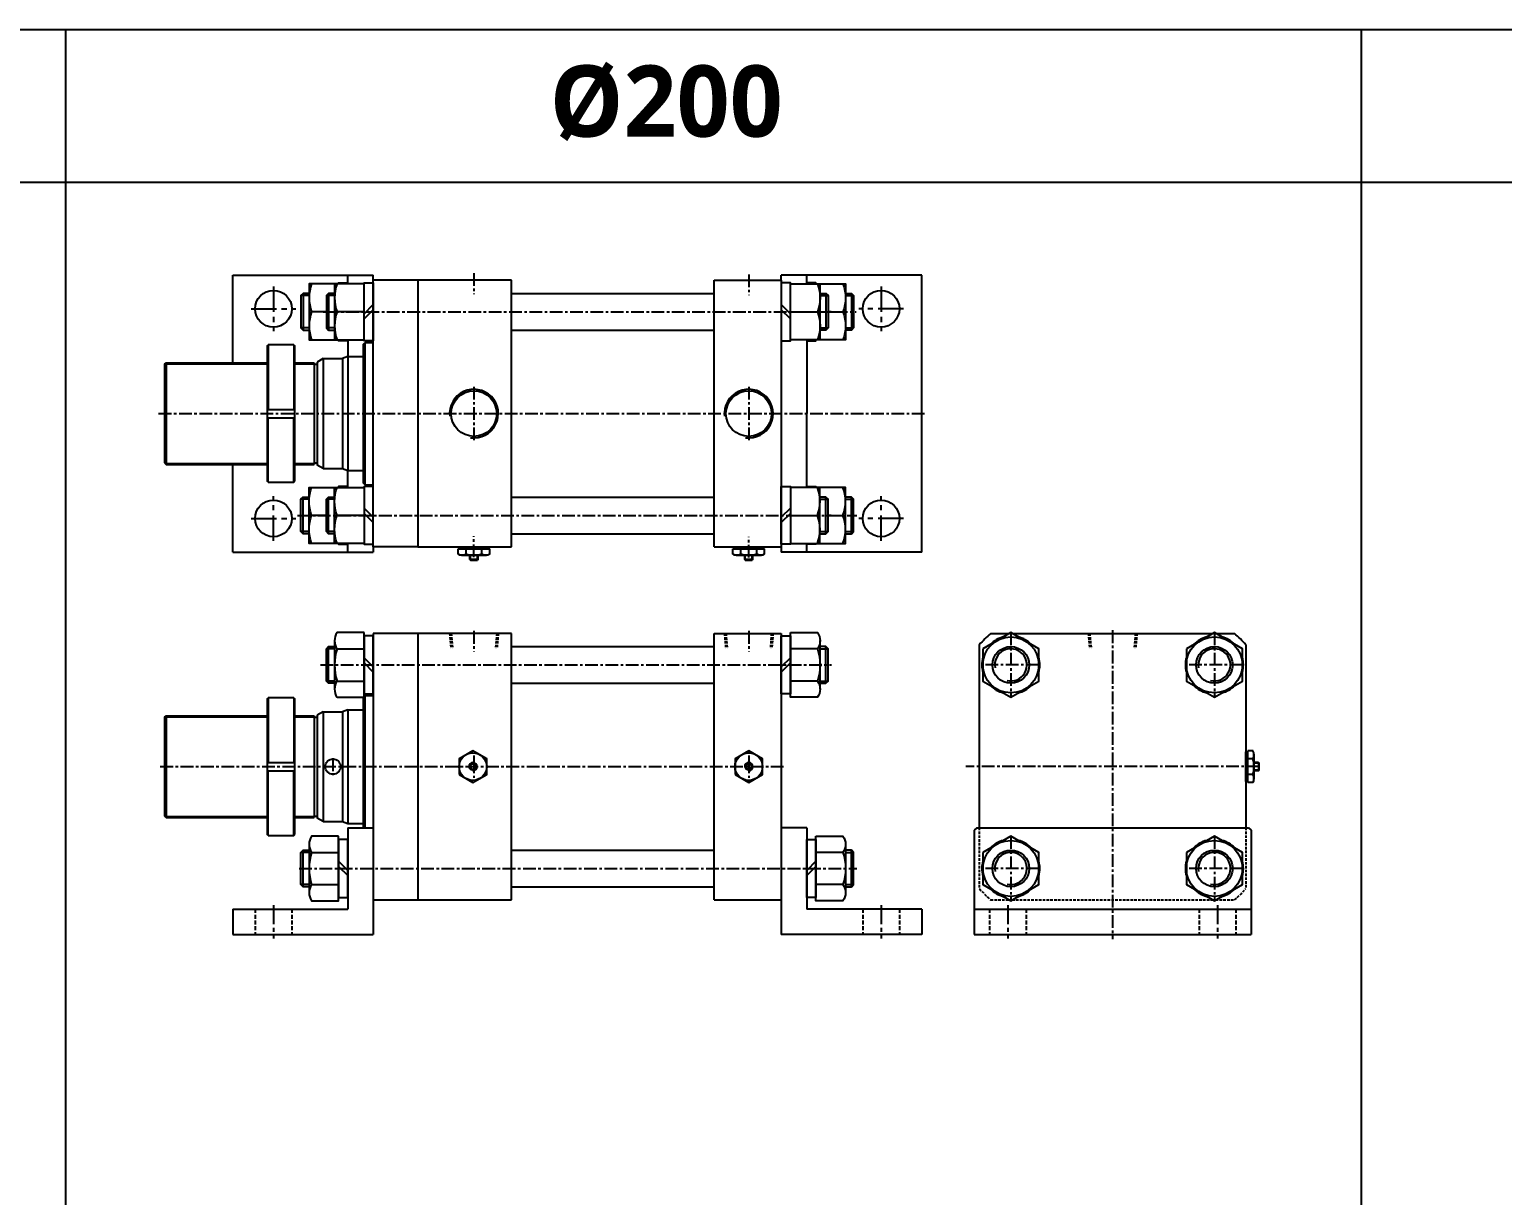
# Model space of a CAD drawing. Extents: x -819 to 7462, y 0 to 3630.
# Drawn here: x 4513 to 5960, y 1146 to 2292 of the extents above; entities that cross this region are included whole.
import ezdxf

# ---------------------------------------------------------------- set-up
doc = ezdxf.new("R2010")
doc.units = 0
doc.header["$LTSCALE"] = 10
doc.header["$MEASUREMENT"] = 0
for name, pattern in [('CENTER', [2, 1.25, -0.25, 0.25, -0.25]), ('CENTERX2', [4, 2.5, -0.5, 0.5, -0.5]), ('HIDDEN', [0.375, 0.25, -0.125]), ('HIDDENX2', [0.75, 0.5, -0.25])]:
    doc.linetypes.add(name, pattern=pattern)
doc.layers.get('0').update_dxf_attribs({"linetype": 'CONTINUOUS'})
for name, color, linetype in [('CEN', 1, 'CENTERX2'), ('CENTER', 1, 'CENTER'), ('DIM', 2, 'CONTINUOUS'), ('HID', 2, 'HIDDENX2'), ('ML', 7, 'CONTINUOUS'), ('THIN', 3, 'CONTINUOUS')]:
    doc.layers.add(name, color=color, linetype=linetype)
doc.styles.add('문자', font='romans.shx')

msp = doc.modelspace()

# ---------------------------------------------------------------- linework, layer by layer
for p, q in [((0, 2291.6), (7461.9, 2291.6)), ((4548.6, 0), (4548.6, 2291.6)), ((5821.8, 0), (5821.8, 2291.6)), ((0, 2141.6), (7461.9, 2141.6))]:
    msp.add_line(p, q)
at = {"color": 7, "linetype": 'Continuous'}
for p, q in [((4934.1, 1776.1), (4934.1, 1781.1)), ((4934.1, 1781.1), (4940.5, 1781.1)), ((4935.1, 1781.1), (4935.1, 1783.1)), ((4935.1, 1783.1), (4964.3, 1783.1)), ((4940.5, 1781.1), (4965.3, 1781.1)), ((4941.9, 1776.1), (4941.9, 1781.1)), ((4957.5, 1776.1), (4957.5, 1781.1)), ((4964.3, 1781.1), (4964.3, 1783.1)), ((4965.3, 1776.1), (4965.3, 1781.1)), ((5204.1, 1776.1), (5204.1, 1781.1)), ((5204.1, 1781.1), (5210.5, 1781.1)), ((5205.1, 1781.1), (5205.1, 1783.1)), ((5205.1, 1783.1), (5234.3, 1783.1)), ((5210.5, 1781.1), (5235.3, 1781.1)), ((5211.9, 1776.1), (5211.9, 1781.1)), ((5227.5, 1776.1), (5227.5, 1781.1)), ((5234.3, 1781.1), (5234.3, 1783.1)), ((5235.3, 1776.1), (5235.3, 1781.1)), ((4937.3, 1775.1), (4962.1, 1775.1)), ((4945.7, 1775.4), (4945.7, 1775.4)), ((4945.7, 1770.6), (4945.7, 1775.1)), ((4945.7, 1770.6), (4946.2, 1770.1)), ((4953.7, 1770.6), (4945.7, 1770.6)), ((4946.2, 1770.1), (4953.2, 1770.1)), ((4953.7, 1770.6), (4953.2, 1770.1)), ((4953.7, 1770.6), (4953.7, 1775.1)), ((5207.3, 1775.1), (5232.1, 1775.1)), ((5215.7, 1775.4), (5215.7, 1775.4)), ((5215.7, 1770.6), (5215.7, 1775.1)), ((5215.7, 1770.6), (5216.2, 1770.1)), ((5223.7, 1770.6), (5215.7, 1770.6)), ((5216.2, 1770.1), (5223.2, 1770.1)), ((5223.7, 1770.6), (5223.2, 1770.1)), ((5223.7, 1770.6), (5223.7, 1775.1)), ((5708.2, 1552.6), (5708.2, 1581.8)), ((5710.2, 1581.8), (5708.2, 1581.8)), ((5715.2, 1582.8), (5710.2, 1582.8)), ((5710.2, 1557.9), (5710.2, 1582.8)), ((5716.2, 1554.8), (5716.2, 1579.6)), ((5715.2, 1575), (5710.2, 1575)), ((5715.9, 1563.2), (5715.9, 1563.2)), ((5720.7, 1571.2), (5716.2, 1571.2)), ((5720.7, 1563.2), (5716.2, 1563.2)), ((5720.7, 1571.2), (5721.2, 1570.7)), ((5720.7, 1571.2), (5720.7, 1563.2)), ((5720.7, 1563.2), (5721.2, 1563.7)), ((5721.2, 1563.7), (5721.2, 1570.7)), ((5710.2, 1552.6), (5708.2, 1552.6)), ((5715.2, 1559.4), (5710.2, 1559.4)), ((5710.2, 1551.6), (5710.2, 1557.9)), ((5715.2, 1551.6), (5710.2, 1551.6))]:
    msp.add_line(p, q, dxfattribs=at)
for points in [[(4935.2, 1559.4), (4948.7, 1551.6), (4962.2, 1559.4), (4962.2, 1575), (4948.7, 1582.8), (4935.2, 1575)], [(5206.2, 1559.4), (5219.7, 1551.6), (5233.2, 1559.4), (5233.2, 1575), (5219.7, 1582.8), (5206.2, 1575)], [(4947.3, 1569.7), (4945.8, 1567.2), (4947.3, 1564.7), (4950.1, 1564.7), (4951.6, 1567.2), (4950.1, 1569.7)], [(5218.3, 1569.7), (5216.8, 1567.2), (5218.3, 1564.7), (5221.2, 1564.7), (5222.6, 1567.2), (5221.2, 1569.7)]]:
    msp.add_lwpolyline(points, close=True, dxfattribs=at)
for centre, radius in [((4948.7, 1567.2), 13.5), ((5219.7, 1567.2), 13.5), ((4948.7, 1567.2), 3.5), ((5219.7, 1567.2), 3.5)]:
    msp.add_circle(centre, radius, dxfattribs=at)
for centre, radius, start, end in [((4937.3, 1780.8), 5.62, 235.6158, 270), ((4938, 1783.4), 8.22, 241.7006, 298.2994), ((4949.7, 1806.5), 31.3, 255.6172, 270.0141), ((4949.7, 1806.5), 31.3, 269.9859, 284.3828), ((4961.4, 1783.4), 8.22, 241.7006, 298.2994), ((5207.3, 1780.8), 5.62, 235.6158, 270), ((5208, 1783.4), 8.22, 241.7006, 298.2994), ((5219.7, 1806.5), 31.3, 255.6172, 270.0141), ((5219.7, 1806.5), 31.3, 269.9859, 284.3828), ((5231.4, 1783.4), 8.22, 241.7006, 298.2994), ((5707.9, 1578.9), 8.22, 331.7006, 28.2994), ((5684.8, 1567.2), 31.3, 359.9859, 14.3828), ((5684.8, 1567.2), 31.3, 345.6172, 0.0141), ((5707.9, 1555.5), 8.22, 331.7006, 28.2994), ((5710.5, 1554.8), 5.62, 325.6158, 0)]:
    msp.add_arc(centre, radius, start, end, dxfattribs=at)
at = {"layer": 'CEN', "linetype": 'CENTER', "ltscale": 2}
for p, q in [((4752.7, 2039.1), (4752.7, 1995.1)), ((5349.7, 2039.1), (5349.7, 1995.1)), ((4730.7, 2017.1), (4774.7, 2017.1)), ((5371.7, 2017.1), (5327.7, 2017.1)), ((4752.7, 1789.1), (4752.7, 1833.1)), ((5349.7, 1789.1), (5349.7, 1833.1)), ((4730.7, 1811.1), (4774.7, 1811.1)), ((5371.7, 1811.1), (5327.7, 1811.1))]:
    msp.add_line(p, q, dxfattribs=at)
at = {"layer": 'CEN', "color": 1, "linetype": 'CENTER', "ltscale": 1.5}
for p, q in [((4752.7, 1431.2), (4752.7, 1398.2)), ((5349.7, 1431.2), (5349.7, 1398.2)), ((5474.2, 1431.2), (5474.2, 1398.2)), ((5680.2, 1431.2), (5680.2, 1398.2))]:
    msp.add_line(p, q, dxfattribs=at)
at = {"layer": 'CENTER'}
for p, q in [((5477.2, 1699), (5477.2, 1635.3)), ((5677.2, 1699), (5677.2, 1635.3)), ((5504.8, 1667.2), (5449.6, 1667.2)), ((5704.8, 1667.2), (5649.6, 1667.2)), ((5477.2, 1499), (5477.2, 1435.3)), ((5677.2, 1499), (5677.2, 1435.3)), ((5504.8, 1467.2), (5449.6, 1467.2)), ((5704.8, 1467.2), (5649.6, 1467.2))]:
    msp.add_line(p, q, dxfattribs=at)
at = {"layer": 'DIM', "color": 6, "linetype": 'HIDDEN'}
for p, q in [((4925.8, 1698.2), (4927.1, 1683.2)), ((4927.3, 1698.2), (4928.6, 1683.2)), ((4972.1, 1698.2), (4970.8, 1683.2)), ((4973.6, 1698.2), (4972.3, 1683.2)), ((5195.8, 1698.2), (5197.1, 1683.2)), ((5197.3, 1698.2), (5198.6, 1683.2)), ((5242.1, 1698.2), (5240.8, 1683.2)), ((5243.6, 1698.2), (5242.3, 1683.2)), ((5553.3, 1698.2), (5554.6, 1683.2)), ((5554.7, 1698.2), (5556.1, 1683.2)), ((5599.6, 1698.2), (5598.3, 1683.2)), ((5601.1, 1698.2), (5599.8, 1683.2))]:
    msp.add_line(p, q, dxfattribs=at)
at = {"layer": 'HID', "color": 6, "linetype": 'HIDDEN', "ltscale": 1.5}
for p, q in [((4734.7, 1427.2), (4734.7, 1402.2)), ((4770.7, 1427.2), (4770.7, 1402.2)), ((5331.7, 1427.2), (5331.7, 1402.2)), ((5367.7, 1427.2), (5367.7, 1402.2)), ((5456.2, 1427.2), (5456.2, 1402.2)), ((5492.2, 1427.2), (5492.2, 1402.2)), ((5662.2, 1427.2), (5662.2, 1402.2)), ((5698.2, 1427.2), (5698.2, 1402.2))]:
    msp.add_line(p, q, dxfattribs=at)
at = {"layer": 'ML'}
for p, q in [((4712.7, 1964.1), (4712.7, 2050.1)), ((4712.7, 2050.1), (4850.7, 2050.1)), ((4825.7, 2041.6), (4825.7, 2050.1)), ((4850.7, 2045.1), (4850.7, 2050.1)), ((4986.7, 2045.1), (4850.7, 2045.1)), ((4850.7, 1783.1), (4850.7, 2045.1)), ((4894.7, 2045.1), (4894.7, 1783.1)), ((4986.7, 1783.1), (4986.7, 2045.1)), ((5185.7, 1783.1), (5185.7, 2045.1)), ((5185.7, 2045.1), (5251.7, 2045.1)), ((5389.7, 2050.1), (5251.7, 2050.1)), ((5251.7, 2045.1), (5251.7, 2050.1)), ((5251.7, 2045.1), (5251.7, 1778.1)), ((5276.7, 2041.6), (5276.7, 2050.1)), ((5389.7, 1914.1), (5389.7, 2050.1)), ((4781.9, 2032.1), (4781.9, 1996.1)), ((4806.9, 2032.1), (4806.9, 1996.1)), ((5295.6, 2032.1), (5295.6, 1996.1)), ((5320.6, 2032.1), (5320.6, 1996.1)), ((4804.7, 2014.1), (4790.2, 2014.1)), ((4841.7, 2014.1), (4815.2, 2014.1)), ((4841.7, 2012.2), (4850.7, 2021.2)), ((4841.7, 2007.1), (4850.7, 2016.1)), ((5260.7, 2012.2), (5251.7, 2021.2)), ((5260.7, 2007.1), (5251.7, 2016.1)), ((5260.7, 2014.1), (5287.3, 2014.1)), ((5297.7, 2014.1), (5312.3, 2014.1)), ((4825.7, 1986.6), (4825.7, 1970.1)), ((4840.7, 1982.1), (4842.7, 1984.1)), ((4842.7, 1844.1), (4842.7, 1984.1)), ((4842.7, 1984.1), (4850.7, 1984.1)), ((5276.7, 1986.6), (5276.7, 1914.1)), ((4746.6, 1980.6), (4747.6, 1981.6)), ((4746.6, 1980.6), (4746.6, 1847.6)), ((4747.6, 1981.6), (4747.6, 1918.1)), ((4772.6, 1981.6), (4747.6, 1981.6)), ((4772.6, 1981.6), (4772.6, 1918.1)), ((4772.6, 1981.6), (4773.6, 1980.6)), ((4773.6, 1847.6), (4773.6, 1980.6)), ((4825.7, 1970.1), (4820.7, 1968.1)), ((4825.7, 1970.1), (4825.7, 1858.1)), ((4825.7, 1970.1), (4840.7, 1970.1)), ((4840.7, 1982.1), (4840.7, 1846.1)), ((4645.7, 1962.6), (4647.2, 1964.1)), ((4645.7, 1962.6), (4645.7, 1865.6)), ((4647.2, 1964.1), (4746.6, 1964.1)), ((4647.2, 1964.1), (4647.2, 1864.1)), ((4773.6, 1964.1), (4792.7, 1964.1)), ((4792.7, 1964.1), (4792.7, 1864.1)), ((4792.7, 1962.6), (4795.7, 1962.6)), ((4801.7, 1968.1), (4795.7, 1964.7)), ((4795.7, 1964.7), (4795.7, 1863.6)), ((4801.7, 1968.1), (4801.7, 1860.1)), ((4801.7, 1968.1), (4820.7, 1968.1)), ((4820.7, 1968.1), (4820.7, 1860.1)), ((4746.6, 1918.1), (4773.6, 1918.1)), ((5276.7, 1841.6), (5276.7, 1914.1)), ((5389.7, 1778.1), (5389.7, 1914.1)), ((4746.6, 1910.1), (4773.6, 1910.1)), ((4747.6, 1846.6), (4747.6, 1910.1)), ((4772.6, 1846.6), (4772.6, 1910.1)), ((4645.7, 1865.6), (4647.2, 1864.1)), ((4647.2, 1864.1), (4746.6, 1864.1)), ((4712.7, 1778.1), (4712.7, 1864.1)), ((4773.6, 1864.1), (4792.7, 1864.1)), ((4792.7, 1865.6), (4795.7, 1865.6)), ((4801.7, 1860.1), (4795.7, 1863.6)), ((4801.7, 1860.1), (4820.7, 1860.1)), ((4820.7, 1860.1), (4825.7, 1858.1)), ((4825.7, 1858.1), (4840.7, 1858.1)), ((4825.7, 1841.6), (4825.7, 1858.1)), ((4747.6, 1846.6), (4746.6, 1847.6)), ((4747.6, 1846.6), (4772.6, 1846.6)), ((4772.6, 1846.6), (4773.6, 1847.6)), ((4842.7, 1844.1), (4840.7, 1846.1)), ((4842.7, 1844.1), (4850.7, 1844.1)), ((4781.9, 1796.1), (4781.9, 1832.1)), ((4806.9, 1796.1), (4806.9, 1832.1)), ((5295.6, 1796.1), (5295.6, 1832.1)), ((5320.6, 1796.1), (5320.6, 1832.1)), ((4804.7, 1814.1), (4790.2, 1814.1)), ((4841.7, 1814.1), (4815.2, 1814.1)), ((4841.7, 1821.2), (4850.7, 1812.2)), ((4841.7, 1816.1), (4850.7, 1807.1)), ((5260.7, 1821.2), (5251.7, 1812.2)), ((5260.7, 1816.1), (5251.7, 1807.1)), ((5260.7, 1814.1), (5287.3, 1814.1)), ((5297.7, 1814.1), (5312.3, 1814.1)), ((4825.7, 1778.1), (4825.7, 1786.6)), ((4894.7, 1783.1), (4850.7, 1783.1)), ((4850.7, 1783.1), (4850.7, 1778.1)), ((4894.7, 1783.1), (4986.7, 1783.1)), ((5185.7, 1783.1), (5251.7, 1783.1)), ((5276.7, 1778.1), (5276.7, 1786.6)), ((4712.7, 1778.1), (4850.7, 1778.1)), ((5389.7, 1778.1), (5251.7, 1778.1)), ((4894.7, 1698.2), (4850.7, 1698.2)), ((4850.7, 1698.2), (4850.7, 1436.2)), ((4894.7, 1698.2), (4894.7, 1436.2)), ((4986.7, 1698.2), (4894.7, 1698.2)), ((4986.7, 1436.2), (4986.7, 1698.2)), ((5185.7, 1436.2), (5185.7, 1698.2)), ((5185.7, 1698.2), (5251.7, 1698.2)), ((5251.7, 1698.2), (5251.7, 1436.2)), ((5457.4, 1698.2), (5475.9, 1698.2)), ((5478.5, 1698.2), (5675.9, 1698.2)), ((5678.5, 1698.2), (5696.9, 1698.2)), ((4806.9, 1649.2), (4806.9, 1685.2)), ((4812.7, 1691), (4812.7, 1643.4)), ((4815.2, 1683), (4841.7, 1683)), ((5287.3, 1683), (5260.7, 1683)), ((5289.7, 1691), (5289.7, 1643.4)), ((5295.6, 1649.2), (5295.6, 1685.2)), ((5446.2, 1686.9), (5446.2, 1507.2)), ((5708.2, 1686.9), (5708.2, 1507.2)), ((4841.7, 1674.2), (4850.7, 1665.2)), ((4841.7, 1669.1), (4850.7, 1660.1)), ((5260.7, 1674.2), (5251.7, 1665.2)), ((5260.7, 1669.1), (5251.7, 1660.1)), ((4815.2, 1651.3), (4841.7, 1651.3)), ((5287.3, 1651.3), (5260.7, 1651.3)), ((4841.7, 1636.2), (4842.7, 1637.2)), ((4842.7, 1637.2), (4850.7, 1637.2)), ((4842.7, 1507.2), (4842.7, 1637.2)), ((4746.6, 1633.7), (4747.6, 1634.7)), ((4746.6, 1633.7), (4746.6, 1500.7)), ((4772.6, 1634.7), (4747.6, 1634.7)), ((4747.6, 1634.7), (4747.6, 1571.2)), ((4772.6, 1634.7), (4772.6, 1571.2)), ((4772.6, 1634.7), (4773.6, 1633.7)), ((4773.6, 1500.7), (4773.6, 1633.7)), ((4801.7, 1621.2), (4795.7, 1617.7)), ((4801.7, 1621.2), (4820.7, 1621.2)), ((4801.7, 1621.2), (4801.7, 1513.2)), ((4825.7, 1623.2), (4820.7, 1621.2)), ((4820.7, 1621.2), (4820.7, 1513.2)), ((4825.7, 1623.2), (4825.7, 1511.2)), ((4825.7, 1623.2), (4840.7, 1623.2)), ((4840.7, 1635.2), (4841, 1635.4)), ((4840.7, 1635.2), (4840.7, 1507.2)), ((4645.7, 1615.7), (4647.2, 1617.2)), ((4645.7, 1615.7), (4645.7, 1518.7)), ((4647.2, 1617.2), (4746.6, 1617.2)), ((4647.2, 1617.2), (4647.2, 1517.2)), ((4773.6, 1617.2), (4792.7, 1617.2)), ((4792.7, 1617.2), (4792.7, 1517.2)), ((4792.7, 1615.7), (4795.7, 1615.7)), ((4795.7, 1617.7), (4795.7, 1516.6)), ((4746.6, 1571.2), (4773.6, 1571.2)), ((4746.6, 1563.2), (4773.6, 1563.2)), ((4747.6, 1499.7), (4747.6, 1563.2)), ((4772.6, 1499.7), (4772.6, 1563.2)), ((4645.7, 1518.7), (4647.2, 1517.2)), ((4647.2, 1517.2), (4746.6, 1517.2)), ((4773.6, 1517.2), (4792.7, 1517.2)), ((4792.7, 1518.7), (4795.7, 1518.7)), ((4801.7, 1513.2), (4795.7, 1516.6)), ((4801.7, 1513.2), (4820.7, 1513.2)), ((4820.7, 1513.2), (4825.7, 1511.2)), ((4825.7, 1511.2), (4840.7, 1511.2)), ((4825.7, 1507.2), (4825.7, 1427.2)), ((4825.7, 1507.2), (4850.7, 1507.2)), ((5276.7, 1507.2), (5251.7, 1507.2)), ((5276.7, 1507.2), (5276.7, 1427.2)), ((5443.7, 1507.2), (5441.2, 1504.7)), ((5443.7, 1507.2), (5710.7, 1507.2)), ((5710.7, 1507.2), (5713.2, 1504.7)), ((4747.6, 1499.7), (4746.6, 1500.7)), ((4747.6, 1499.7), (4772.6, 1499.7)), ((4772.6, 1499.7), (4773.6, 1500.7)), ((4787.7, 1491), (4787.7, 1443.4)), ((5314.7, 1491), (5314.7, 1443.4)), ((5441.2, 1504.7), (5441.2, 1402.2)), ((5713.2, 1504.7), (5713.2, 1402.2)), ((4781.9, 1449.2), (4781.9, 1485.2)), ((4790.2, 1483), (4816.7, 1483)), ((5312.3, 1483), (5285.7, 1483)), ((5320.6, 1449.2), (5320.6, 1485.2)), ((4816.7, 1474.2), (4825.7, 1465.2)), ((4816.7, 1469.1), (4825.7, 1460.1)), ((5285.7, 1474.2), (5276.7, 1465.2)), ((5285.7, 1469.1), (5276.7, 1460.1)), ((4790.2, 1451.3), (4816.7, 1451.3)), ((5312.3, 1451.3), (5285.7, 1451.3)), ((4850.7, 1436.2), (4986.7, 1436.2)), ((4850.7, 1436.2), (4850.7, 1402.2)), ((5185.7, 1436.2), (5251.7, 1436.2)), ((5251.7, 1436.2), (5251.7, 1402.2)), ((4712.7, 1427.2), (4825.7, 1427.2)), ((4712.7, 1427.2), (4712.7, 1402.2)), ((5389.7, 1427.2), (5276.7, 1427.2)), ((5389.7, 1427.2), (5389.7, 1402.2)), ((5441.2, 1427.2), (5713.2, 1427.2)), ((4712.7, 1402.2), (4850.7, 1402.2)), ((5389.7, 1402.2), (5251.7, 1402.2)), ((5441.2, 1402.2), (5713.2, 1402.2))]:
    msp.add_line(p, q, dxfattribs=at)
at = {"layer": 'ML', "color": 1, "linetype": 'CENTER'}
for p, q in [((4949.7, 2052), (4949.7, 2031.6)), ((5219.7, 2050.8), (5219.7, 2030.4)), ((4801.6, 2014.1), (4804.7, 2014.1)), ((4804.2, 2014.1), (5325.4, 2014.1)), ((5300.8, 2014.1), (5297.7, 2014.1)), ((4949.7, 1940.4), (4949.7, 1887.9)), ((5219.7, 1940.4), (5219.7, 1887.9)), ((4639.9, 1914.1), (5394.6, 1914.1)), ((4776.4, 1814.1), (5325.9, 1814.1)), ((4801.6, 1814.1), (4804.7, 1814.1)), ((5300.8, 1814.1), (5297.7, 1814.1)), ((4949.7, 1773.1), (4949.7, 1793.6)), ((5219.7, 1772.6), (5219.7, 1793)), ((4949.7, 1700.5), (4949.7, 1680)), ((5219.7, 1700.5), (5219.7, 1680)), ((5577.2, 1701.2), (5577.2, 1397.8)), ((4798.9, 1667.2), (5300.9, 1667.2)), ((4949.7, 1578.2), (4949.7, 1556.2)), ((5219.7, 1578.2), (5219.7, 1556.2)), ((4641.5, 1567.2), (5255.9, 1567.2)), ((4811.2, 1575.4), (4811.2, 1558.9)), ((5721.3, 1567.2), (5433.1, 1567.2)), ((4777.9, 1467.2), (5325.9, 1467.2))]:
    msp.add_line(p, q, dxfattribs=at)
at = {"layer": 'ML', "color": 7, "linetype": 'Continuous'}
for p, q in [((4986.7, 2032.1), (5185.7, 2032.1)), ((4986.7, 1996.1), (5185.7, 1996.1)), ((4986.7, 1832.1), (5185.7, 1832.1)), ((4986.7, 1796.1), (5185.7, 1796.1)), ((4986.7, 1685.2), (5185.7, 1685.2)), ((4986.7, 1649.2), (5185.7, 1649.2)), ((4986.7, 1485.2), (5185.7, 1485.2)), ((4986.7, 1449.2), (5185.7, 1449.2))]:
    msp.add_line(p, q, dxfattribs=at)
at = {"layer": 'ML', "color": 2}
for p, q in [((4646.2, 1963.1), (4746.6, 1963.1)), ((4773.6, 1963.1), (4792.7, 1963.1)), ((4646.2, 1865.1), (4746.6, 1865.1)), ((4773.6, 1865.1), (4792.7, 1865.1)), ((4946.2, 1775.3), (4946.2, 1775.3)), ((4946.2, 1770.1), (4946.2, 1775.1)), ((4953.2, 1770.1), (4953.2, 1775.1)), ((5216.2, 1775.3), (5216.2, 1775.3)), ((5216.2, 1770.1), (5216.2, 1775.1)), ((5223.2, 1770.1), (5223.2, 1775.1)), ((4646.2, 1616.2), (4746.6, 1616.2)), ((4773.6, 1616.2), (4792.7, 1616.2)), ((5716, 1563.7), (5716, 1563.7)), ((5721.2, 1570.7), (5716.2, 1570.7)), ((5721.2, 1563.7), (5716.2, 1563.7)), ((4646.2, 1518.2), (4746.6, 1518.2)), ((4773.6, 1518.2), (4792.7, 1518.2))]:
    msp.add_line(p, q, dxfattribs=at)
at = {"layer": 'ML', "color": 6, "linetype": 'HIDDEN'}
for p, q in [((5446.2, 1507.2), (5446.2, 1447.4)), ((5708.2, 1507.2), (5708.2, 1447.4)), ((5457.4, 1436.2), (5475.9, 1436.2)), ((5478.5, 1436.2), (5675.9, 1436.2)), ((5678.5, 1436.2), (5696.9, 1436.2))]:
    msp.add_line(p, q, dxfattribs=at)
at = {"layer": 'ML'}
for points in [[(4816.7, 2041.6), (4787.7, 2041.6), (4787.7, 1986.6), (4816.7, 1986.6)], [(4816.7, 2041.6), (4816.7, 2042.6), (4825.7, 2042.6)], [(4825.7, 2042.6), (4825.7, 2041.6)], [(4850.7, 2042.6), (4850.7, 1985.7), (4841.7, 1985.7), (4841.7, 2042.6), (4850.7, 2042.6)], [(5251.7, 2042.6), (5251.7, 1985.7), (5260.7, 1985.7), (5260.7, 2042.6), (5251.7, 2042.6)], [(5285.7, 2041.6), (5285.7, 2042.6), (5276.7, 2042.6)], [(5276.7, 2042.6), (5276.7, 2041.6)], [(5285.7, 2041.6), (5314.7, 2041.6), (5314.7, 1986.6), (5285.7, 1986.6)], [(4787.7, 2032.1), (4781.9, 2032.1), (4779.7, 2030), (4779.7, 1998.3), (4781.9, 1996.1), (4787.7, 1996.1)], [(4812.7, 2032.1), (4806.9, 2032.1), (4804.7, 2030), (4804.7, 1998.3), (4806.9, 1996.1), (4812.7, 1996.1)], [(5289.7, 2032.1), (5295.6, 2032.1), (5297.7, 2030), (5297.7, 1998.3), (5295.6, 1996.1), (5289.7, 1996.1)], [(5314.7, 2032.1), (5320.6, 2032.1), (5322.7, 2030), (5322.7, 1998.3), (5320.6, 1996.1), (5314.7, 1996.1)], [(4825.7, 1986.6), (4825.7, 1985.7), (4816.7, 1985.7), (4816.7, 1986.6)], [(5276.7, 1986.6), (5276.7, 1985.7), (5285.7, 1985.7), (5285.7, 1986.6)], [(4816.7, 1786.6), (4787.7, 1786.6), (4787.7, 1841.6), (4816.7, 1841.6)], [(4825.7, 1841.6), (4825.7, 1842.6), (4816.7, 1842.6), (4816.7, 1841.6)], [(4850.7, 1785.7), (4850.7, 1842.6), (4841.7, 1842.6), (4841.7, 1785.7), (4850.7, 1785.7)], [(5251.7, 1785.7), (5251.7, 1842.6), (5260.7, 1842.6), (5260.7, 1785.7), (5251.7, 1785.7)], [(5276.7, 1841.6), (5276.7, 1842.6), (5285.7, 1842.6), (5285.7, 1841.6)], [(5285.7, 1786.6), (5314.7, 1786.6), (5314.7, 1841.6), (5285.7, 1841.6)], [(4787.7, 1796.1), (4781.9, 1796.1), (4779.7, 1798.3), (4779.7, 1830), (4781.9, 1832.1), (4787.7, 1832.1)], [(4812.7, 1796.1), (4806.9, 1796.1), (4804.7, 1798.3), (4804.7, 1830), (4806.9, 1832.1), (4812.7, 1832.1)], [(5289.7, 1796.1), (5295.6, 1796.1), (5297.7, 1798.3), (5297.7, 1830), (5295.6, 1832.1), (5289.7, 1832.1)], [(5314.7, 1796.1), (5320.6, 1796.1), (5322.7, 1798.3), (5322.7, 1830), (5320.6, 1832.1), (5314.7, 1832.1)], [(4816.7, 1786.6), (4816.7, 1785.7), (4825.7, 1785.7)], [(4825.7, 1785.7), (4825.7, 1786.6)], [(5285.7, 1786.6), (5285.7, 1785.7), (5276.7, 1785.7)], [(5276.7, 1785.7), (5276.7, 1786.6)], [(4850.7, 1638.7), (4850.7, 1695.6), (4841.7, 1695.6), (4841.7, 1638.7), (4850.7, 1638.7)], [(5251.7, 1638.7), (5251.7, 1695.6), (5260.7, 1695.6), (5260.7, 1638.7), (5251.7, 1638.7)], [(5449.7, 1683), (5449.7, 1651.3), (5477.2, 1635.4), (5504.7, 1651.3), (5504.7, 1683), (5477.2, 1698.9), (5449.7, 1683)], [(5649.7, 1683), (5649.7, 1651.3), (5677.2, 1635.4), (5704.7, 1651.3), (5704.7, 1683), (5677.2, 1698.9), (5649.7, 1683)], [(4812.7, 1649.2), (4806.9, 1649.2), (4804.7, 1651.3), (4804.7, 1683), (4806.9, 1685.2), (4812.7, 1685.2)], [(5289.7, 1649.2), (5295.6, 1649.2), (5297.7, 1651.3), (5297.7, 1683), (5295.6, 1685.2), (5289.7, 1685.2)], [(4825.7, 1438.7), (4825.7, 1495.6), (4816.7, 1495.6), (4816.7, 1438.7), (4825.7, 1438.7)], [(5276.7, 1438.7), (5276.7, 1495.6), (5285.7, 1495.6), (5285.7, 1438.7), (5276.7, 1438.7)], [(5449.7, 1483), (5449.7, 1451.3), (5477.2, 1435.4), (5504.7, 1451.3), (5504.7, 1483), (5477.2, 1498.9), (5449.7, 1483)], [(5649.7, 1483), (5649.7, 1451.3), (5677.2, 1435.4), (5704.7, 1451.3), (5704.7, 1483), (5677.2, 1498.9), (5649.7, 1483)], [(4787.7, 1449.2), (4781.9, 1449.2), (4779.7, 1451.3), (4779.7, 1483), (4781.9, 1485.2), (4787.7, 1485.2)], [(5314.7, 1449.2), (5320.6, 1449.2), (5322.7, 1451.3), (5322.7, 1483), (5320.6, 1485.2), (5314.7, 1485.2)]]:
    msp.add_lwpolyline(points, dxfattribs=at)
for points in [[(4790.2, 2041.6, 0.178633), (4790.2, 2014.1, 0.178633), (4790.2, 1986.6)], [(4815.2, 2041.6, 0.178633), (4815.2, 2014.1, 0.178633), (4815.2, 1986.6)], [(5287.3, 2041.6, -0.178633), (5287.3, 2014.1, -0.178633), (5287.3, 1986.6)], [(5312.3, 2041.6, -0.178633), (5312.3, 2014.1, -0.178633), (5312.3, 1986.6)], [(4790.2, 1786.6, -0.178633), (4790.2, 1814.1, -0.178633), (4790.2, 1841.6)], [(4815.2, 1786.6, -0.178633), (4815.2, 1814.1, -0.178633), (4815.2, 1841.6)], [(5287.3, 1786.6, 0.178633), (5287.3, 1814.1, 0.178633), (5287.3, 1841.6)], [(5312.3, 1786.6, 0.178633), (5312.3, 1814.1, 0.178633), (5312.3, 1841.6)], [(4841.7, 1698.9), (4815.2, 1698.9, 0.309401), (4815.2, 1683, 0.154701), (4815.2, 1651.3, 0.309401), (4815.2, 1635.4), (4841.7, 1635.4), (4841.7, 1698.9)], [(5260.7, 1698.9), (5287.3, 1698.9, -0.309401), (5287.3, 1683, -0.154701), (5287.3, 1651.3, -0.309401), (5287.3, 1635.4), (5260.7, 1635.4), (5260.7, 1698.9)], [(4816.7, 1498.9), (4790.2, 1498.9, 0.309401), (4790.2, 1483, 0.154701), (4790.2, 1451.3, 0.309401), (4790.2, 1435.4), (4816.7, 1435.4), (4816.7, 1498.9)], [(5285.7, 1498.9), (5312.3, 1498.9, -0.309401), (5312.3, 1483, -0.154701), (5312.3, 1451.3, -0.309401), (5312.3, 1435.4), (5285.7, 1435.4), (5285.7, 1498.9)]]:
    msp.add_lwpolyline(points, format="xyb", dxfattribs=at)
for points in [[(4841.7, 2041.6), (4812.7, 2041.6), (4812.7, 1986.6), (4841.7, 1986.6)], [(5260.7, 2041.6), (5289.7, 2041.6), (5289.7, 1986.6), (5260.7, 1986.6)], [(4841.7, 1786.6), (4812.7, 1786.6), (4812.7, 1841.6), (4841.7, 1841.6)], [(5260.7, 1786.6), (5289.7, 1786.6), (5289.7, 1841.6), (5260.7, 1841.6)]]:
    msp.add_lwpolyline(points, close=True, dxfattribs=at)
for centre, radius in [((4752.7, 2017.1), 18), ((5349.7, 2017.1), 18), ((4949.7, 1914.1), 22.4), ((5219.7, 1914.1), 22.4), ((4752.7, 1811.1), 18), ((5349.7, 1811.1), 18), ((5477.2, 1667.2), 27.5), ((5677.2, 1667.2), 27.5), ((5477.2, 1667.2), 18), ((5677.2, 1667.2), 18), ((4811.2, 1567.2), 7.5), ((5477.2, 1467.2), 27.5), ((5677.2, 1467.2), 27.5), ((5477.2, 1467.2), 18), ((5677.2, 1467.2), 18)]:
    msp.add_circle(centre, radius, dxfattribs=at)
at = {"layer": 'ML', "color": 2}
for centre, radius, start, end in [((4949.7, 1914.1), 23.9, 262.2037, 186.1405), ((5219.7, 1914.1), 23.9, 262.2037, 186.1405), ((5477.2, 1667.2), 15.8, 256.4249, 190.606), ((5677.2, 1667.2), 15.8, 256.4249, 190.606), ((4948.7, 1567.2), 4, 270, 180), ((5219.7, 1567.2), 4, 270, 180), ((5477.2, 1467.2), 15.8, 256.4249, 190.606), ((5677.2, 1467.2), 15.8, 256.4249, 190.606)]:
    msp.add_arc(centre, radius, start, end, dxfattribs=at)
at = {"layer": 'ML'}
for centre, radius, start, end in [((5577.2, 1567.2), 177.5, 132.4363, 137.5637), ((5477.2, 1667.2), 28.5, 105.1518, 134.8482), ((5477.2, 1667.2), 28.5, 45.1518, 74.8482), ((5677.2, 1667.2), 28.5, 105.1518, 134.8482), ((5677.2, 1667.2), 28.5, 45.1518, 74.8482), ((5577.2, 1567.2), 177.5, 42.4363, 47.5637), ((5477.2, 1667.2), 28.5, 165.1518, 194.8482), ((5477.2, 1667.2), 28.5, 345.1518, 14.8482), ((5677.2, 1667.2), 28.5, 165.1518, 194.8482), ((5677.2, 1667.2), 28.5, 345.1518, 14.8482), ((5477.2, 1667.2), 28.5, 225.1518, 254.8482), ((5477.2, 1667.2), 28.5, 285.1518, 314.8482), ((5677.2, 1667.2), 28.5, 225.1518, 254.8482), ((5677.2, 1667.2), 28.5, 285.1518, 314.8482), ((5477.2, 1467.2), 28.5, 105.1518, 134.8482), ((5477.2, 1467.2), 28.5, 45.1518, 74.8482), ((5677.2, 1467.2), 28.5, 105.1518, 134.8482), ((5677.2, 1467.2), 28.5, 45.1518, 74.8482), ((5477.2, 1467.2), 28.5, 165.1518, 194.8482), ((5477.2, 1467.2), 28.5, 345.1518, 14.8482), ((5677.2, 1467.2), 28.5, 165.1518, 194.8482), ((5677.2, 1467.2), 28.5, 345.1518, 14.8482), ((5477.2, 1467.2), 28.5, 225.1518, 254.8482), ((5477.2, 1467.2), 28.5, 285.1518, 314.8482), ((5677.2, 1467.2), 28.5, 225.1518, 254.8482), ((5677.2, 1467.2), 28.5, 285.1518, 314.8482)]:
    msp.add_arc(centre, radius, start, end, dxfattribs=at)
at = {"layer": 'ML', "color": 6, "linetype": 'HIDDEN'}
for start, end in [(222.4363, 227.5637), (312.4363, 317.5637)]:
    msp.add_arc((5577.2, 1567.2), 177.5, start, end, dxfattribs=at)
at = {"layer": 'THIN'}
for p, q in [((4787.7, 2030), (4779.7, 2030)), ((4812.7, 2030), (4804.7, 2030)), ((5289.7, 2030), (5297.7, 2030)), ((5314.7, 2030), (5322.7, 2030)), ((4787.7, 1998.3), (4779.7, 1998.3)), ((4812.7, 1998.3), (4804.7, 1998.3)), ((5289.7, 1998.3), (5297.7, 1998.3)), ((5314.7, 1998.3), (5322.7, 1998.3)), ((4787.7, 1830), (4779.7, 1830)), ((4812.7, 1830), (4804.7, 1830)), ((5289.7, 1830), (5297.7, 1830)), ((5314.7, 1830), (5322.7, 1830)), ((4787.7, 1798.3), (4779.7, 1798.3)), ((4812.7, 1798.3), (4804.7, 1798.3)), ((5289.7, 1798.3), (5297.7, 1798.3)), ((5314.7, 1798.3), (5322.7, 1798.3)), ((4812.7, 1683), (4804.7, 1683)), ((5289.7, 1683), (5297.7, 1683)), ((4812.7, 1651.3), (4804.7, 1651.3)), ((5289.7, 1651.3), (5297.7, 1651.3)), ((4787.7, 1483), (4779.7, 1483)), ((5314.7, 1483), (5322.7, 1483)), ((4787.7, 1451.3), (4779.7, 1451.3)), ((5314.7, 1451.3), (5322.7, 1451.3))]:
    msp.add_line(p, q, dxfattribs=at)

# ---------------------------------------------------------------- texts
at = {"insert": (5024.1, 2256.2), "char_height": 70, "attachment_point": 1, "style": '문자'}
msp.add_mtext_dynamic_manual_height_columns('{\\fMalgun Gothic|b1|i0|c129|p50;%%C200}', width=124.533, gutter_width=16, heights=[-75.6], dxfattribs=at)

doc.saveas('drawing.dxf')
